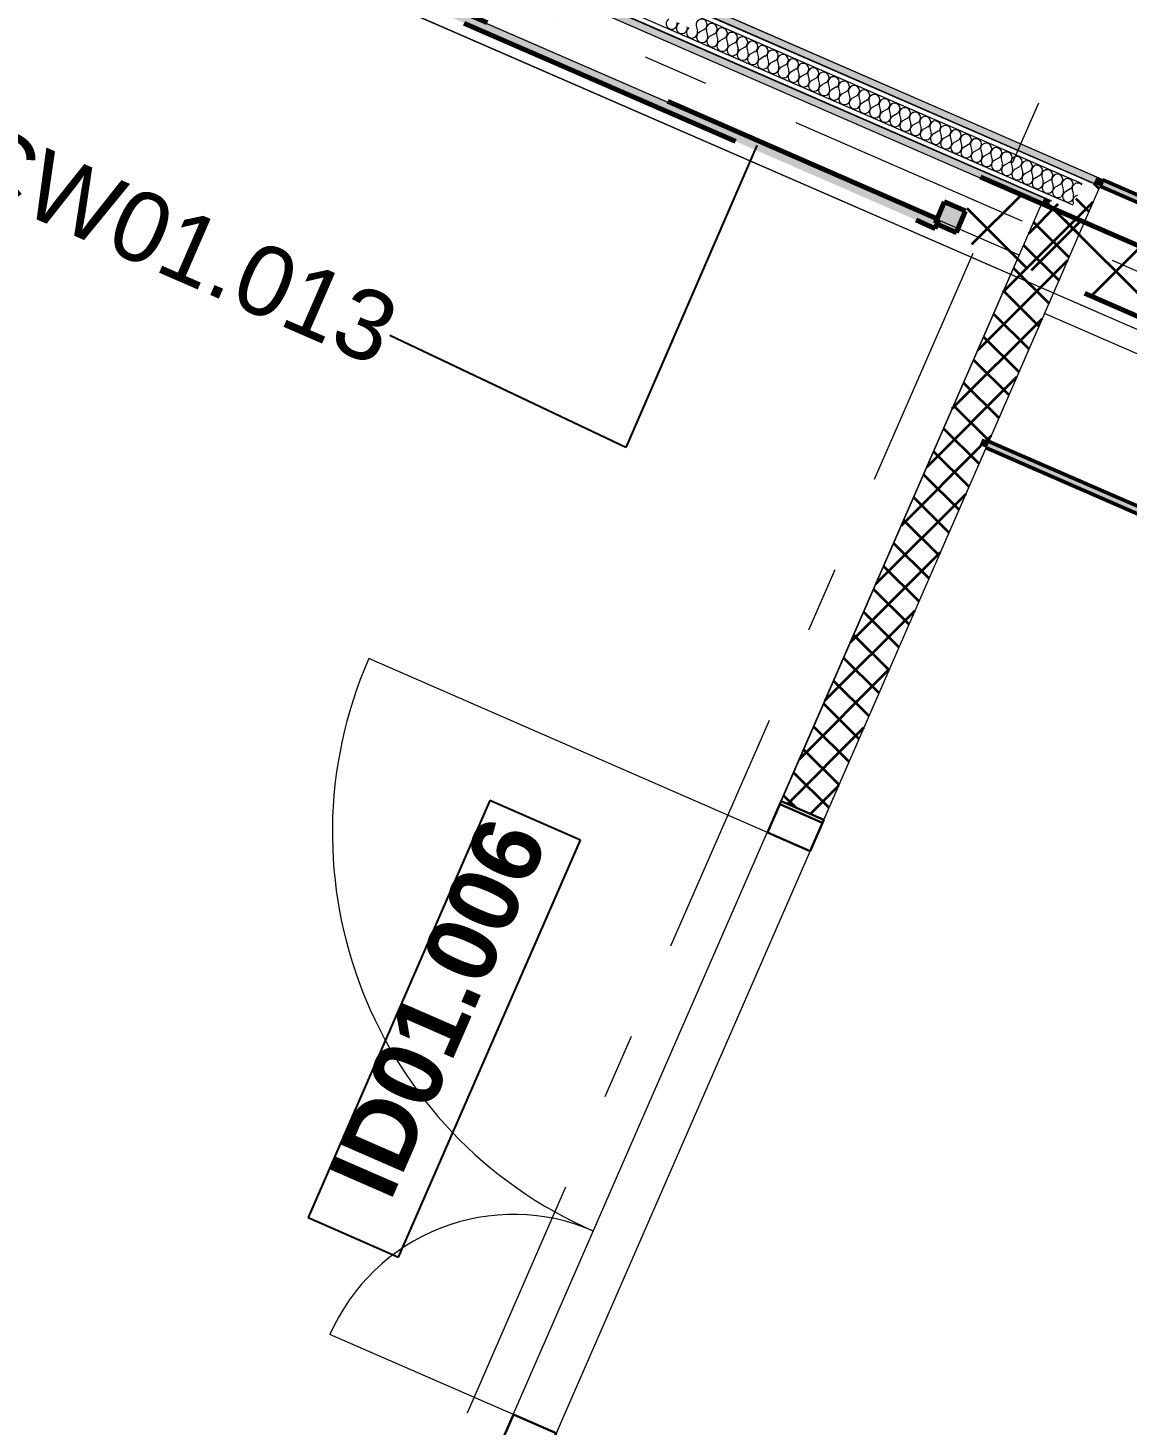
# Model space of a CAD drawing. Header units: millimetres. Extents: x -50172 to 258853, y -59787 to 25069.
# Drawn here: x 170635 to 172995, y -4132 to -1132 of the extents above; entities that cross this region are included whole.
import ezdxf
from ezdxf.enums import TextEntityAlignment as Align

# ---------------------------------------------------------------- set-up
doc = ezdxf.new("R2010")
doc.units = ezdxf.units.MM
doc.header["$MEASUREMENT"] = 0
doc.linetypes.add('Double Dashed', pattern=[1093.611073, 529.166651, -211.666656, 141.111112, -211.666656])
doc.linetypes.add('Long Dashed', pattern=[1058.333302, 634.99999, -423.333311])
for name, color, linetype in [('A-15-MG_Structural_Grid', 7, 'Continuous'), ('A-20-M_Floor_Slab', 7, 'Continuous'), ('A-25-M_Wall_Int', 7, 'Continuous'), ('Demolished_A-25-M_Curtain_Wall', 7, 'Continuous'), ('New_A-05-M_Gross_Int_Circulation', 7, 'Continuous'), ('New_A-15-MG_Structural_Grid_Phase_2', 7, 'Continuous'), ('New_A-20-M_Floor_Slab', 7, 'Continuous'), ('New_A-25-M_Wall_Int', 7, 'Continuous'), ('New_A-35-M_FFE-Zone', 7, 'Continuous'), ('New_ArchiCAD Door Markers', 7, 'Continuous'), ('New_ArchiCAD Doors', 7, 'Continuous')]:
    doc.layers.add(name, color=color, linetype=linetype)
for name, color, linetype, lineweight, true_color in [('A-15-MG_Structural_Grid_Pen_No__163', 7, 'Continuous', 0, 0x750077), ('A-25-M_Curtain_Wall_Pen_No__46', 7, 'Continuous', 35, 0x444444), ('A-25-M_Wall_Int_Pen_No__107', 7, 'Continuous', 15, 0xa6a6a6), ('A-25-M_Wall_Int_Pen_No__27', 7, 'Continuous', 50, 0x2a2a2a), ('New_A-05-M_Gross_Int_Circulation_Pen_No__74', 7, 'Continuous', 20, 0x606060), ('New_A-15-MG_Structural_Grid_Phase_2_Pen_No__222', 7, 'Continuous', 13, 0x65af33), ('New_A-35-M_FFE-Zone_Pen_No__74', 7, 'Continuous', 20, 0x606060), ('New_ArchiCAD Doors_Pen_No__43', 7, 'Continuous', 30, 0x444444), ('New_ArchiCAD Doors_Pen_No__63', 7, 'Continuous', 20, 0x606060)]:
    doc.layers.add(name, color=color, linetype=linetype, lineweight=lineweight, true_color=true_color)
for name, color, linetype, lineweight in [('A-20-M_Floor_Slab_Pen_No__89', 8, 'Continuous', 20), ('A-25-M_Curtain_Wall_Pen_No__85', 8, 'Continuous', 20), ('A-25-M_Wall_Int_Pen_No__1', 7, 'Continuous', 13), ('Demolished_A-25-M_Curtain_Wall_Pen_No__175', 1, 'Continuous', 35), ('Demolished_A-25-M_Curtain_Wall_Pen_No__177', 1, 'Continuous', 70), ('New_A-20-M_Floor_Slab_Pen_No__89', 8, 'Continuous', 20), ('New_A-25-M_Wall_Int_Pen_No__1', 7, 'Continuous', 13), ('New_A-25-M_Wall_Int_Pen_No__155', 5, 'Continuous', 35), ('New_ArchiCAD Door Markers_Pen_No__1', 7, 'Continuous', 13), ('New_ArchiCAD Door Markers_Pen_No__5', 7, 'Continuous', 25), ('New_ArchiCAD Doors_Pen_No__1', 7, 'Continuous', 13), ('New_ArchiCAD Zone Stamps_Pen_No__6', 7, 'Continuous', 35), ('New_ArchiCAD Zone Stamps_Pen_No__9', 7, 'Continuous', 13)]:
    doc.layers.add(name, color=color, linetype=linetype, lineweight=lineweight)
doc.styles.add('GENERATED_STYLE_1', font='')
doc.styles.add('GENERATED_STYLE_2', font='')
doc.styles.add('GENERATED_STYLE_3', font='')
doc.styles.add('GENERATED_STYLE_4', font='')
doc.styles.get('GENERATED_STYLE_1').set_extended_font_data('Arial', bold=True)
doc.styles.get('GENERATED_STYLE_2').set_extended_font_data('Swis721 BT', bold=True)
doc.styles.get('GENERATED_STYLE_3').set_extended_font_data('Arial')
doc.styles.get('GENERATED_STYLE_4').set_extended_font_data('Swis721 BT')
doc.dimstyles.new('GENERATED_STYLE__1', dxfattribs={"dimtxt": 0.18, "dimasz": 273.6, "dimexe": 0.18, "dimexo": 0.0625, "dimgap": 0.09, "dimtad": 0, "dimtih": 1, "dimtoh": 1, "dimdec": 4, "dimzin": 0, "dimdsep": 46, "dimcen": 0.09, "dimadec": 0, "dimazin": 0, "dimtfac": 1, "dimtdec": 4, "dimtmove": 0, "dimatfit": 3, "dimldrblk": 'ARROWHEAD_5', "dimfxl": 1, "dimtolj": 1, "dimtzin": 0, "dimarcsym": 0})
pattern_1 = [(45, (168558.73, 0), (-35.35534, 35.35534), []), (135, (168558.73, 0), (35.35534, 35.35534), [])]

# ---------------------------------------------------------------- blocks, each defined once
blk = doc.blocks.new('Corridor 03-First_INB 1150_17_3', base_point=(171310.9, -8740.1))
at = {"layer": 'New_A-05-M_Gross_Int_Circulation_Pen_No__74', "linetype": 'Continuous'}
for p, q in [((172818.2, -1744.7), (166292.5, -16710.2)), ((173186.4, -1905.3), (172818.2, -1744.7))]:
    blk.add_line(p, q, dxfattribs=at)
at = {"layer": 'New_ArchiCAD Zone Stamps_Pen_No__6'}
for tag, height, style, p in [('zoneNameLine2', 250, 'GENERATED_STYLE_1', (170149.1, -9766.2)), ('ROOM_NAME', 250, 'GENERATED_STYLE_1', (169716.9, -9577.8)), ('DUMMY_650', 200, 'GENERATED_STYLE_3', (171288.7, -9303.5)), ('measuredAreaCode', 200, 'GENERATED_STYLE_3', (170941.3, -10100.2)), ('ROOM_NUMBER', 200, 'GENERATED_STYLE_3', (170581.2, -9943.2)), ('DUMMY_651', 133.3, 'GENERATED_STYLE_3', (171410.5, -9009)), ('DUMMY_649', 200, 'GENERATED_STYLE_3', (171075.3, -9792.8))]:
    blk.add_attdef(tag, text='', height=height, rotation=66.4404, dxfattribs=dict(at, style=style)).set_placement(p, align=Align.TOP_LEFT)
blk = doc.blocks.new('Fabrication Lab B_INB 1104_22_3', base_point=(165972.3, -8487.4))
at = {"layer": 'New_A-35-M_FFE-Zone_Pen_No__74', "linetype": 'Continuous'}
for p, q in [((172763.7, -1619.5), (169570.8, -230.8)), ((170671.3, -6412.9), (172763.7, -1619.5))]:
    blk.add_line(p, q, dxfattribs=at)
at = {"layer": 'New_ArchiCAD Zone Stamps_Pen_No__9'}
for tag, height, style, p in [('ROOM_NAME', 250, 'GENERATED_STYLE_1', (165104.6, -6912.5)), ('zoneNameLine2', 250, 'GENERATED_STYLE_1', (164916.1, -7344.7)), ('ROOM_NUMBER', 200, 'GENERATED_STYLE_3', (164727.7, -7765.4)), ('measuredAreaCode', 200, 'GENERATED_STYLE_3', (164570.7, -8125.5)), ('DUMMY_649', 200, 'GENERATED_STYLE_3', (164878.1, -8259.5)), ('DUMMY_650', 200, 'GENERATED_STYLE_3', (165367.4, -8472.9)), ('DUMMY_651', 133.3, 'GENERATED_STYLE_3', (165646.7, -8579.4))]:
    blk.add_attdef(tag, text='', height=height, rotation=336.4404, dxfattribs=dict(at, style=style)).set_placement(p, align=Align.TOP_LEFT)
blk = doc.blocks.new('Hub Circulation-First_INB 1250_23_3', base_point=(174691.3, 2516.9))
at = {"layer": 'New_A-05-M_Gross_Int_Circulation_Pen_No__74', "linetype": 'Continuous'}
blk.add_line((169412.8, 82), (174856.2, -2291.6), dxfattribs=at)
at = {"layer": 'New_ArchiCAD Zone Stamps_Pen_No__9'}
for tag, height, style, p in [('ROOM_NAME', 250, 'GENERATED_STYLE_1', (174021, 4364.5)), ('zoneNameLine2', 250, 'GENERATED_STYLE_1', (173832.6, 3932.4)), ('ROOM_NUMBER', 200, 'GENERATED_STYLE_3', (173644.1, 3511.7)), ('measuredAreaCode', 200, 'GENERATED_STYLE_3', (173487.1, 3151.6)), ('DUMMY_649', 200, 'GENERATED_STYLE_3', (173794.5, 3017.5)), ('DUMMY_650', 200, 'GENERATED_STYLE_3', (174283.8, 2804.1)), ('DUMMY_651', 133.3, 'GENERATED_STYLE_3', (174563.1, 2697.6))]:
    blk.add_attdef(tag, text='', height=height, rotation=336.4404, dxfattribs=dict(at, style=style)).set_placement(p, align=Align.TOP_LEFT)
blk = doc.blocks.new('Slab_3_3', base_point=(169200.6, -115.4))
at = {"layer": 'A-20-M_Floor_Slab_Pen_No__89', "linetype": 'Continuous', "flags": 128}
blk.add_lwpolyline([(169200.6, -115.4), (176349.7, 6537.3), (176264.6, 6629.2), (179496.7, 9637), (183785.9, 7766.9), (187907.8, 17219.8), (201698.7, 11206.2), (197247, 997.1), (217780.4, -7956.5), (215006.4, -14317.9), (212120.9, -13059.7), (210006.5, -17908.8)], close=True, dxfattribs=at)
blk = doc.blocks.new('Slab_4_3', base_point=(147232.5, -27554.7))
at = {"layer": 'New_A-20-M_Floor_Slab_Pen_No__89', "linetype": 'Continuous', "flags": 128}
blk.add_lwpolyline([(187966.5, -30364.3), (179548.2, -26693.5), (187500.1, -8457.3), (178544.8, -4552.4), (174604.1, -2834.1), (174736.9, -2529.5), (169651.4, -312), (165550.4, -4128.2), (165550.4, -4128.2), (157825.2, -11317.1)], dxfattribs=at)
blk = doc.blocks.new('Curtain Wall_13_3', base_point=(168558.7, 0))
at = {"layer": 'Demolished_A-25-M_Curtain_Wall_Pen_No__175', "linetype": 'Continuous', "lineweight": 0, "true_color": 0x3f0000}
blk.add_hatch(color=18, dxfattribs=at).paths.add_polyline_path([(172591.4, -1543.6), (169639.8, -256.6), (169631.8, -274.9), (172583.4, -1562)])
at = {"layer": 'Demolished_A-25-M_Curtain_Wall_Pen_No__175', "linetype": 'Continuous'}
h = blk.add_hatch(dxfattribs=at)
h.set_pattern_fill('Concrete_Block_0003', color=256, style=0, pattern_type=2)
h.set_pattern_definition([(45, (168558.73, 0), (-91.924, 91.924), []), (135, (168558.73, 0), (91.924, 91.924), [])])
h.paths.add_polyline_path([(172624.6, -1579.9), (173486.3, -1955.7), (173542.2, -1827.3), (172680.6, -1451.6)])
blk.add_hatch(color=256, dxfattribs=at).paths.add_polyline_path([(172628.6, -1570.8), (172648.6, -1524.9), (172602.8, -1505), (172582.8, -1550.8)])
at = {"layer": 'Demolished_A-25-M_Curtain_Wall_Pen_No__177', "linetype": 'Long Dashed'}
for p, q in [((172591.4, -1543.6), (169639.8, -256.6)), ((169631.8, -274.9), (172583.4, -1562)), ((172680.6, -1451.6), (173542.2, -1827.3)), ((172602.8, -1505), (172582.8, -1550.8)), ((172648.6, -1524.9), (172602.8, -1505)), ((172628.6, -1570.8), (172648.6, -1524.9)), ((172582.8, -1550.8), (172628.6, -1570.8)), ((172583.4, -1562), (172591.4, -1543.6)), ((173486.3, -1955.7), (172624.6, -1579.9))]:
    blk.add_line(p, q, dxfattribs=at)
blk = doc.blocks.new('*X464', base_point=(168558.7, 0))
at = {"layer": 'A-25-M_Wall_Int_Pen_No__107', "linetype": 'Continuous'}
for p, q in [((172849.2, -1495.6), (172851.6, -1494.9)), ((172851.6, -1494.9), (172852.9, -1494.1)), ((172856.9, -1492.5), (172856.7, -1494.2)), ((172856.7, -1494.2), (172857.4, -1497.4)), ((172857.4, -1497.4), (172857.9, -1498.5))]:
    blk.add_line(p, q, dxfattribs=at)
blk = doc.blocks.new('*X465', base_point=(168558.7, 0))
at = {"layer": 'A-25-M_Wall_Int_Pen_No__107', "linetype": 'Continuous'}
for p, q in [((172857.9, -1498.5), (172858.8, -1500.3)), ((172878.5, -1483.8), (172880.2, -1490.8)), ((172878.5, -1500.3), (172879.9, -1497.3)), ((172880, -1497.4), (172878.8, -1500.4)), ((172879.9, -1497.3), (172880.5, -1494.1)), ((172882, -1494.7), (172880, -1497.4)), ((172880.5, -1494.1), (172880.2, -1490.8)), ((172884.6, -1492.7), (172882, -1494.7)), ((172888.7, -1490.4), (172884.6, -1492.7)), ((172858.8, -1500.3), (172861.1, -1502.8)), ((172861.1, -1502.8), (172863.9, -1504.5)), ((172863.9, -1504.5), (172867, -1505.4)), ((172867, -1505.4), (172870.3, -1505.3)), ((172870.3, -1505.3), (172873.5, -1504.4)), ((172873.5, -1504.4), (172876.3, -1502.7)), ((172876.3, -1502.7), (172878.5, -1500.3)), ((172878.8, -1500.4), (172878.6, -1503.7)), ((172878.6, -1503.7), (172879.2, -1506.9)), ((172879.2, -1506.9), (172880.4, -1509.4))]:
    blk.add_line(p, q, dxfattribs=at)
blk = doc.blocks.new('Door Stamp 17[7]_3', base_point=(172042.1, -3524.5))
at = {"layer": 'New_ArchiCAD Door Markers_Pen_No__5', "linetype": 'Continuous'}
for p, q in [((171627.2, -2790.9), (171236.7, -3686.6)), ((171821.3, -2875.6), (171627.2, -2790.9)), ((171430.8, -3771.3), (171821.3, -2875.6)), ((171430.8, -3771.3), (171821.3, -2875.6)), ((171236.7, -3686.6), (171430.8, -3771.3))]:
    blk.add_line(p, q, dxfattribs=at)
at = {"layer": 'New_ArchiCAD Door Markers_Pen_No__1', "style": 'GENERATED_STYLE_2'}
blk.add_attdef('AC_WIDO_ID', text='', height=150, rotation=66.4404, dxfattribs=at).set_placement((171454.3, -3672.7), align=Align.BOTTOM_LEFT)
blk = doc.blocks.new('Double Door Asymmetric 19[7]_3', base_point=(168558.7, 0))
at = {"layer": 'New_ArchiCAD Doors_Pen_No__1', "linetype": 'Continuous'}
for p, q in [((172252.2, -2792.4), (172266, -2798.4)), ((172266, -2798.4), (172268.7, -2799.6)), ((172268.7, -2799.6), (172287.1, -2807.6)), ((172287.1, -2807.6), (172310, -2817.6)), ((172310, -2817.6), (172327.4, -2825.2)), ((172327.4, -2825.2), (172330.2, -2826.4)), ((172330.2, -2826.4), (172343.9, -2832.4)), ((171648.7, -4176.6), (171662.4, -4182.5)), ((171662.4, -4182.5), (171665.2, -4183.7)), ((171665.2, -4183.7), (171683.5, -4191.7)), ((171683.5, -4191.7), (171706.4, -4201.7)), ((171706.4, -4201.7), (171723.9, -4209.3)), ((171723.9, -4209.3), (171726.6, -4210.5)), ((171726.6, -4210.5), (171740.4, -4216.5))]:
    blk.add_line(p, q, dxfattribs=at)
at = {"layer": 'New_ArchiCAD Doors_Pen_No__43', "linetype": 'Continuous'}
for p, q in [((172249.4, -2798.8), (172223.1, -2859.3)), ((172249.4, -2798.8), (172252.2, -2792.4)), ((172341.1, -2838.8), (172249.4, -2798.8)), ((172252.2, -2792.4), (172343.9, -2832.4)), ((172314.7, -2899.3), (172341.1, -2838.8)), ((172341.1, -2838.8), (172343.9, -2832.4)), ((172223.1, -2859.3), (172314.7, -2899.3)), ((171677.9, -4109.6), (171651.5, -4170.1)), ((171769.5, -4149.6), (171677.9, -4109.6)), ((171651.5, -4170.1), (171648.7, -4176.6)), ((171651.5, -4170.1), (171743.2, -4210.1)), ((171743.2, -4210.1), (171769.5, -4149.6)), ((171648.7, -4176.6), (171740.4, -4216.5)), ((171743.2, -4210.1), (171740.4, -4216.5))]:
    blk.add_line(p, q, dxfattribs=at)
at = {"layer": 'New_ArchiCAD Doors_Pen_No__63', "linetype": 'Continuous'}
for p, q in [((172223.1, -2859.3), (171366.9, -2486)), ((171677.9, -4109.6), (171283.7, -3937.8))]:
    blk.add_line(p, q, dxfattribs=at)
for centre, radius, start, end in [((172223.1, -2859.3), 934, 156.4404, 246.4404), ((171677.9, -4109.6), 430, 66.4404, 156.4404)]:
    blk.add_arc(centre, radius, start, end, dxfattribs=at)
at = {"layer": 'New_ArchiCAD Door Markers'}
ref = blk.add_blockref('Door Stamp 17[7]_3', (172042.1, -3524.5), dxfattribs=at)
ref.add_attrib('AC_WIDO_ID', 'ID01.006', dxfattribs={"layer": 'New_ArchiCAD Door Markers_Pen_No__1', "color": 7, "height": 150, "rotation": 66.4404, "style": 'GENERATED_STYLE_2'}).set_placement((171454.3, -3672.7), align=Align.BOTTOM_LEFT)
blk = doc.blocks.new('Wall_129_3', base_point=(172902.6, -1551))
at = {"layer": 'A-25-M_Wall_Int_Pen_No__107', "linetype": 'Continuous', "lineweight": 0, "true_color": 0x535353}
for points in [[(172923.3, -1466.2), (172923.5, -1465.6), (172922.6, -1465.9)], [(172830.7, -1503.3), (172830.8, -1503), (172830.5, -1503.2)], [(172833.5, -1504.5), (172833.9, -1503.6), (172831.8, -1502.7), (172830.8, -1503), (172830.7, -1503.3)]]:
    blk.add_hatch(color=251, dxfattribs=at).paths.add_polyline_path(points)
at = {"layer": 'A-25-M_Wall_Int_Pen_No__107', "linetype": 'Continuous'}
for points in [[(172923.9, -1465.4), (172937.4, -1471.3), (172943.4, -1457.5)], [(172830.5, -1503.2), (172811, -1511.1), (172824.7, -1517.1), (172830.7, -1503.3)], [(172692.4, -2033.2), (172698.4, -2019.4), (172684.6, -2013.4), (172678.7, -2027.2)]]:
    blk.add_hatch(color=256, dxfattribs=at).paths.add_polyline_path(points)
at = {"layer": 'New_A-25-M_Wall_Int_Pen_No__155', "linetype": 'Continuous'}
h = blk.add_hatch(dxfattribs=at)
h.set_pattern_fill('Grid_5x5_Diagonal_0003', color=256, style=0, pattern_type=2)
h.set_pattern_definition(pattern_1)
h.paths.add_polyline_path([(172811, -1511.1), (172252.2, -2792.4), (172266, -2798.4), (172268.7, -2799.6), (172287.1, -2807.6), (172310, -2817.6), (172327.4, -2825.2), (172330.2, -2826.4), (172343.9, -2832.4), (172692.4, -2033.2), (172678.7, -2027.2), (172684.6, -2013.4), (172698.4, -2019.4), (172937.4, -1471.3), (172923.9, -1465.4), (172923.5, -1465.6), (172923.3, -1466.2), (172922.6, -1465.9), (172919.6, -1467.2), (172916.5, -1474.2), (172909.7, -1471.2), (172894.4, -1477.4), (172879.1, -1512.4), (172856.2, -1502.4), (172852.2, -1511.6), (172833.9, -1503.6), (172833.5, -1504.5), (172830.7, -1503.3), (172824.7, -1517.1)])
at = {"layer": 'A-25-M_Wall_Int_Pen_No__1', "linetype": 'Continuous'}
for p, q in [((172856.2, -1502.4), (172844.7, -1497.4)), ((172830.7, -1503.3), (172830.5, -1503.2)), ((172833.9, -1503.6), (172831.8, -1502.7)), ((172879.1, -1512.4), (172856.2, -1502.4))]:
    blk.add_line(p, q, dxfattribs=at)
at = {"layer": 'New_A-25-M_Wall_Int_Pen_No__1', "linetype": 'Continuous'}
for p, q in [((172252.2, -2792.4), (172266, -2798.4)), ((172266, -2798.4), (172268.7, -2799.6)), ((172268.7, -2799.6), (172287.1, -2807.6)), ((172287.1, -2807.6), (172310, -2817.6)), ((172310, -2817.6), (172327.4, -2825.2)), ((172327.4, -2825.2), (172330.2, -2826.4)), ((172330.2, -2826.4), (172343.9, -2832.4))]:
    blk.add_line(p, q, dxfattribs=at)
at = {"layer": 'New_A-25-M_Wall_Int_Pen_No__1', "linetype": 'Continuous', "flags": 128}
for points in [[(172943.4, -1457.5), (172937.4, -1471.3)], [(172698.4, -2019.4), (172937.4, -1471.3)], [(172811, -1511.1), (172252.2, -2792.4)], [(172343.9, -2832.4), (172692.4, -2033.2)]]:
    blk.add_lwpolyline(points, dxfattribs=at)
at = {"layer": 'New_A-25-M_Wall_Int', "color": 250, "lineweight": 50, "true_color": 0x2a2a2a}
for name in ['*X464', '*X465']:
    blk.add_blockref(name, (168558.7, 0), dxfattribs=at)
at = {"layer": 'New_ArchiCAD Doors', "color": 251, "linetype": 'Continuous', "lineweight": 20, "true_color": 0x606060}
blk.add_blockref('Double Door Asymmetric 19[7]_3', (168558.7, 0), dxfattribs=at)
blk = doc.blocks.new('*X549', base_point=(168558.7, 0))
at = {"layer": 'A-25-M_Wall_Int_Pen_No__107', "linetype": 'Continuous'}
for p, q in [((172069.9, -1127.1), (172072.7, -1138.7)), ((172087.4, -1134.7), (172077.1, -1140.6)), ((172091.8, -1136.6), (172094.5, -1148.2)), ((172109.2, -1144.2), (172098.9, -1150.1)), ((172113.6, -1146.1), (172116.3, -1157.7)), ((172131.1, -1153.8), (172120.7, -1159.6)), ((172135.4, -1155.7), (172138.2, -1167.2)), ((172152.9, -1163.3), (172142.5, -1169.2)), ((172157.2, -1165.2), (172160, -1176.8)), ((172174.7, -1172.8), (172164.4, -1178.7)), ((172179.1, -1174.7), (172181.8, -1186.3)), ((172196.5, -1182.3), (172186.2, -1188.2)), ((172200.9, -1184.2), (172203.6, -1195.8)), ((172218.4, -1191.8), (172208, -1197.7)), ((172222.7, -1193.7), (172225.5, -1205.3)), ((172240.2, -1201.3), (172229.8, -1207.2)), ((172244.5, -1203.2), (172247.3, -1214.8)), ((172262, -1210.9), (172251.7, -1216.7)), ((172266.4, -1212.8), (172269.1, -1224.3)), ((172283.8, -1220.4), (172273.5, -1226.3)), ((172288.2, -1222.3), (172290.9, -1233.9)), ((172305.7, -1229.9), (172295.3, -1235.8)), ((172310, -1231.8), (172312.8, -1243.4)), ((172327.5, -1239.4), (172317.1, -1245.3)), ((172331.8, -1241.3), (172334.6, -1252.9)), ((172349.3, -1248.9), (172339, -1254.8)), ((172353.7, -1250.8), (172356.4, -1262.4)), ((172371.1, -1258.4), (172360.8, -1264.3)), ((172375.5, -1260.3), (172378.2, -1271.9)), ((172393, -1268), (172382.6, -1273.8)), ((172397.3, -1269.9), (172400.1, -1281.5)), ((172414.8, -1277.5), (172404.4, -1283.4)), ((172419.1, -1279.4), (172421.9, -1291)), ((172436.6, -1287), (172426.3, -1292.9)), ((172441, -1288.9), (172443.7, -1300.5)), ((172458.4, -1296.5), (172448.1, -1302.4)), ((172462.8, -1298.4), (172465.5, -1310)), ((172480.3, -1306), (172469.9, -1311.9)), ((172484.6, -1307.9), (172487.4, -1319.5)), ((172502.1, -1315.5), (172491.7, -1321.4)), ((172506.4, -1317.4), (172509.2, -1329)), ((172523.9, -1325.1), (172513.5, -1330.9)), ((172528.3, -1327), (172531, -1338.6)), ((172545.7, -1334.6), (172535.4, -1340.5)), ((172550.1, -1336.5), (172552.8, -1348.1)), ((172567.6, -1344.1), (172557.2, -1350)), ((172571.9, -1346), (172574.7, -1357.6)), ((172589.4, -1353.6), (172579, -1359.5)), ((172593.7, -1355.5), (172596.5, -1367.1)), ((172611.2, -1363.1), (172600.8, -1369)), ((172615.6, -1365), (172618.3, -1376.6)), ((172633, -1372.6), (172622.7, -1378.5)), ((172637.4, -1374.5), (172640.1, -1386.1)), ((172654.9, -1382.2), (172644.5, -1388)), ((172659.2, -1384.1), (172662, -1395.7)), ((172676.7, -1391.7), (172666.3, -1397.6)), ((172681, -1393.6), (172683.8, -1405.2)), ((172698.5, -1401.2), (172688.1, -1407.1)), ((172702.9, -1403.1), (172705.6, -1414.7)), ((172720.3, -1410.7), (172710, -1416.6)), ((172724.7, -1412.6), (172727.4, -1424.2)), ((172742.2, -1420.2), (172731.8, -1426.1)), ((172746.5, -1422.1), (172749.3, -1433.7)), ((172764, -1429.7), (172753.6, -1435.6)), ((172768.3, -1431.6), (172771.1, -1443.2)), ((172785.8, -1439.3), (172775.4, -1445.1)), ((172790.2, -1441.2), (172792.9, -1452.8)), ((172807.6, -1448.8), (172797.3, -1454.7)), ((172812, -1450.7), (172814.7, -1462.3)), ((172829.5, -1458.3), (172819.1, -1464.2)), ((172833.8, -1460.2), (172836.6, -1471.8)), ((172851.3, -1467.8), (172840.9, -1473.7)), ((172855.6, -1469.7), (172858.4, -1481.3)), ((172873.1, -1477.3), (172862.7, -1483.2)), ((172877.5, -1479.2), (172878.5, -1483.8))]:
    blk.add_line(p, q, dxfattribs=at)
for centre, start, end in [((172017.5, -1122.4), 119.5705, 246.4404), ((172017.5, -1122.4), 246.4404, 13.3103), ((172039.3, -1131.9), 119.5705, 246.4404), ((172039.3, -1131.9), 246.4404, 13.3103), ((172061.1, -1141.4), 119.5705, 246.4404), ((172061.1, -1141.4), 246.4404, 13.3103), ((172081.5, -1124.4), 299.5705, 193.3103), ((172103.4, -1133.9), 299.5705, 193.3103), ((172125.2, -1143.4), 299.5705, 193.3103), ((172082.9, -1151), 119.5705, 246.4404), ((172082.9, -1151), 246.4404, 13.3103), ((172104.8, -1160.5), 119.5705, 246.4404), ((172104.8, -1160.5), 246.4404, 13.3103), ((172126.6, -1170), 119.5705, 246.4404), ((172126.6, -1170), 246.4404, 13.3103), ((172147, -1152.9), 299.5705, 193.3103), ((172148.4, -1179.5), 119.5705, 246.4404), ((172168.8, -1162.4), 299.5705, 193.3103), ((172190.7, -1172), 299.5705, 193.3103), ((172212.5, -1181.5), 299.5705, 193.3103), ((172148.4, -1179.5), 246.4404, 13.3103), ((172170.2, -1189), 119.5705, 246.4404), ((172170.2, -1189), 246.4404, 13.3103), ((172192.1, -1198.5), 119.5705, 246.4404), ((172192.1, -1198.5), 246.4404, 13.3103), ((172213.9, -1208.1), 119.5705, 246.4404), ((172234.3, -1191), 299.5705, 193.3103), ((172256.1, -1200.5), 299.5705, 193.3103), ((172278, -1210), 299.5705, 193.3103), ((172213.9, -1208.1), 246.4404, 13.3103), ((172235.7, -1217.6), 119.5705, 246.4404), ((172235.7, -1217.6), 246.4404, 13.3103), ((172257.5, -1227.1), 119.5705, 246.4404), ((172257.5, -1227.1), 246.4404, 13.3103), ((172279.4, -1236.6), 119.5705, 246.4404), ((172299.8, -1219.5), 299.5705, 193.3103), ((172321.6, -1229.1), 299.5705, 193.3103), ((172343.4, -1238.6), 299.5705, 193.3103), ((172279.4, -1236.6), 246.4404, 13.3103), ((172301.2, -1246.1), 119.5705, 246.4404), ((172301.2, -1246.1), 246.4404, 13.3103), ((172323, -1255.6), 119.5705, 246.4404), ((172323, -1255.6), 246.4404, 13.3103), ((172344.8, -1265.2), 119.5705, 246.4404), ((172365.3, -1248.1), 299.5705, 193.3103), ((172387.1, -1257.6), 299.5705, 193.3103), ((172408.9, -1267.1), 299.5705, 193.3103), ((172344.8, -1265.2), 246.4404, 13.3103), ((172366.7, -1274.7), 119.5705, 246.4404), ((172366.7, -1274.7), 246.4404, 13.3103), ((172388.5, -1284.2), 119.5705, 246.4404), ((172388.5, -1284.2), 246.4404, 13.3103), ((172410.3, -1293.7), 119.5705, 246.4404), ((172430.7, -1276.6), 299.5705, 193.3103), ((172452.6, -1286.2), 299.5705, 193.3103), ((172474.4, -1295.7), 299.5705, 193.3103), ((172410.3, -1293.7), 246.4404, 13.3103), ((172432.1, -1303.2), 119.5705, 246.4404), ((172432.1, -1303.2), 246.4404, 13.3103), ((172454, -1312.7), 119.5705, 246.4404), ((172454, -1312.7), 246.4404, 13.3103), ((172475.8, -1322.3), 119.5705, 246.4404), ((172475.8, -1322.3), 246.4404, 13.3103), ((172496.2, -1305.2), 299.5705, 193.3103), ((172518, -1314.7), 299.5705, 193.3103), ((172539.9, -1324.2), 299.5705, 193.3103), ((172497.6, -1331.8), 119.5705, 246.4404), ((172497.6, -1331.8), 246.4404, 13.3103), ((172519.4, -1341.3), 119.5705, 246.4404), ((172519.4, -1341.3), 246.4404, 13.3103), ((172541.2, -1350.8), 119.5705, 246.4404), ((172541.2, -1350.8), 246.4404, 13.3103), ((172561.7, -1333.7), 299.5705, 193.3103), ((172563.1, -1360.3), 119.5705, 246.4404), ((172583.5, -1343.3), 299.5705, 193.3103), ((172605.3, -1352.8), 299.5705, 193.3103), ((172563.1, -1360.3), 246.4404, 13.3103), ((172584.9, -1369.8), 119.5705, 246.4404), ((172584.9, -1369.8), 246.4404, 13.3103), ((172606.7, -1379.4), 119.5705, 246.4404), ((172606.7, -1379.4), 246.4404, 13.3103), ((172627.2, -1362.3), 299.5705, 193.3103), ((172628.5, -1388.9), 119.5705, 246.4404), ((172649, -1371.8), 299.5705, 193.3103), ((172670.8, -1381.3), 299.5705, 193.3103), ((172692.6, -1390.8), 299.5705, 193.3103), ((172628.5, -1388.9), 246.4404, 13.3103), ((172650.4, -1398.4), 119.5705, 246.4404), ((172650.4, -1398.4), 246.4404, 13.3103), ((172672.2, -1407.9), 119.5705, 246.4404), ((172672.2, -1407.9), 246.4404, 13.3103), ((172694, -1417.4), 119.5705, 246.4404), ((172714.5, -1400.4), 299.5705, 193.3103), ((172736.3, -1409.9), 299.5705, 193.3103), ((172758.1, -1419.4), 299.5705, 193.3103), ((172694, -1417.4), 246.4404, 13.3103), ((172715.8, -1426.9), 119.5705, 246.4404), ((172715.8, -1426.9), 246.4404, 13.3103), ((172737.7, -1436.5), 119.5705, 246.4404), ((172737.7, -1436.5), 246.4404, 13.3103), ((172759.5, -1446), 119.5705, 246.4404), ((172779.9, -1428.9), 299.5705, 193.3103), ((172801.8, -1438.4), 299.5705, 193.3103), ((172823.6, -1447.9), 299.5705, 193.3103), ((172759.5, -1446), 246.4404, 13.3103), ((172781.3, -1455.5), 119.5705, 246.4404), ((172781.3, -1455.5), 246.4404, 13.3103), ((172803.1, -1465), 119.5705, 246.4404), ((172803.1, -1465), 246.4404, 13.3103), ((172825, -1474.5), 119.5705, 246.4404), ((172845.4, -1457.5), 299.5705, 193.3103), ((172867.2, -1467), 299.5705, 193.3103), ((172889.1, -1476.5), 40.2472, 193.3103), ((172825, -1474.5), 246.4404, 13.3103), ((172846.8, -1484), 119.5705, 246.4404), ((172846.8, -1484), 246.4404, 279.8498), ((172846.8, -1484), 304.1656, 13.3103), ((172868.6, -1493.6), 119.5705, 175.2271)]:
    blk.add_arc(centre, 11.9, start, end, dxfattribs=at)
blk = doc.blocks.new('Wall_174_3', base_point=(172902.6, -1551))
at = {"layer": 'A-25-M_Wall_Int_Pen_No__107', "linetype": 'Continuous'}
for points in [[(172929.7, -1451.5), (169577.8, 10), (169571.8, -3.7), (172923.7, -1465.3)], [(172817, -1497.3), (169543.1, -69.7), (169537.1, -83.5), (172811, -1511.1)], [(172923.7, -1465.3), (172923.9, -1465.4), (172943.4, -1457.5), (172929.7, -1451.5)], [(172817, -1497.3), (172811, -1511.1), (172830.5, -1503.2)]]:
    blk.add_hatch(color=256, dxfattribs=at).paths.add_polyline_path(points)
at = {"layer": 'A-25-M_Wall_Int_Pen_No__107', "linetype": 'Continuous', "lineweight": 0, "true_color": 0x535353}
for points in [[(172920.9, -1464.1), (169571.8, -3.7), (169571.4, -4.6), (172920.5, -1465)], [(172831.1, -1502.4), (169543.5, -68.8), (169543.1, -69.7), (172830.5, -1503.2), (172830.8, -1503)], [(172920.5, -1465), (172922.6, -1465.9), (172923.5, -1465.6), (172923.7, -1465.3), (172920.9, -1464.1)], [(172830.8, -1503), (172831.8, -1502.7), (172831.1, -1502.4)]]:
    blk.add_hatch(color=251, dxfattribs=at).paths.add_polyline_path(points)
at = {"layer": 'New_A-25-M_Wall_Int_Pen_No__155', "linetype": 'Continuous'}
h = blk.add_hatch(dxfattribs=at)
h.set_pattern_fill('Grid_5x5_Diagonal_0003', color=256, style=0, pattern_type=2)
h.set_pattern_definition(pattern_1)
h.paths.add_polyline_path([(172894.4, -1477.4), (172909.7, -1471.2), (172899.1, -1466.6)])
h = blk.add_hatch(dxfattribs=at)
h.set_pattern_fill('Grid_5x5_Diagonal_0003', color=256, style=0, pattern_type=2)
h.set_pattern_definition(pattern_1)
h.paths.add_polyline_path([(172919.6, -1467.2), (172922.6, -1465.9), (172920.5, -1465)])
h = blk.add_hatch(dxfattribs=at)
h.set_pattern_fill('Grid_5x5_Diagonal_0003', color=256, style=0, pattern_type=2)
h.set_pattern_definition(pattern_1)
h.paths.add_polyline_path([(172923.5, -1465.6), (172923.9, -1465.4), (172923.7, -1465.3)])
at = {"layer": 'A-25-M_Wall_Int_Pen_No__1', "linetype": 'Continuous'}
for p, q in [((172899.1, -1466.6), (169567.4, -13.8)), ((172903.1, -1457.4), (169571.4, -4.6)), ((172920.9, -1464.1), (169571.8, -3.7)), ((172837.9, -1494.4), (169547.4, -59.6)), ((172817, -1497.3), (169543.1, -69.7)), ((172831.1, -1502.4), (169543.5, -68.8)), ((172920.5, -1465), (172903.1, -1457.4)), ((172923.7, -1465.3), (172920.9, -1464.1)), ((172830.5, -1503.2), (172817, -1497.3)), ((172844.7, -1497.4), (172837.9, -1494.4)), ((172831.8, -1502.7), (172831.1, -1502.4))]:
    blk.add_line(p, q, dxfattribs=at)
at = {"layer": 'A-25-M_Wall_Int_Pen_No__1', "linetype": 'Continuous', "flags": 128}
for points in [[(172943.4, -1457.5), (169577.8, 10)], [(169682.2, -146.8), (172811, -1511.1)]]:
    blk.add_lwpolyline(points, dxfattribs=at)
at = {"layer": 'A-25-M_Wall_Int', "color": 250, "lineweight": 50, "true_color": 0x2a2a2a}
blk.add_blockref('*X549', (168558.7, 0), dxfattribs=at)
blk = doc.blocks.new('Wall_180_3', base_point=(172943.4, -1457.5))
at = {"layer": 'A-25-M_Wall_Int_Pen_No__107', "linetype": 'Continuous'}
blk.add_hatch(color=256, dxfattribs=at).paths.add_polyline_path([(172937.4, -1471.3), (173305.6, -1631.8), (173311.6, -1618.1), (172943.4, -1457.5)])
at = {"layer": 'A-25-M_Wall_Int_Pen_No__27', "linetype": 'Continuous', "flags": 128}
for points in [[(172943.4, -1457.5), (172937.4, -1471.3)], [(173311.6, -1618.1), (172943.4, -1457.5)], [(172937.4, -1471.3), (173305.6, -1631.8)], [(173305.6, -1631.8), (173311.6, -1618.1)]]:
    blk.add_lwpolyline(points, dxfattribs=at)
blk = doc.blocks.new('Wall_182_3', base_point=(173060.6, -2193.7))
at = {"layer": 'A-25-M_Wall_Int_Pen_No__107', "linetype": 'Continuous'}
blk.add_hatch(color=256, dxfattribs=at).paths.add_polyline_path([(173052.9, -2174), (172698.4, -2019.4), (172692.4, -2033.2), (173046.9, -2187.7)])
at = {"layer": 'A-25-M_Wall_Int_Pen_No__27', "linetype": 'Continuous', "flags": 128}
for points in [[(172692.4, -2033.2), (173046.9, -2187.7)], [(173052.9, -2174), (172698.4, -2019.4)]]:
    blk.add_lwpolyline(points, dxfattribs=at)
blk = doc.blocks.new('Standard grid marker_3')
at = {"layer": 'A-15-MG_Structural_Grid_Pen_No__163', "linetype": 'Double Dashed'}
blk.add_line((1000, 0), (74254.8, 0), dxfattribs=at)
at = {"layer": 'A-15-MG_Structural_Grid_Pen_No__163', "style": 'GENERATED_STYLE_4'}
for tag, p in [('AC_MarkerText_1_0', (-500, 43.4)), ('AC_MarkerText_1_1', (75754.8, 43.4))]:
    blk.add_attdef(tag, text='', height=350, rotation=360, dxfattribs=at).set_placement(p, align=Align.MIDDLE_CENTER)
blk = doc.blocks.new('ARROWHEAD_5')
at = {"color": 0, "linetype": 'Continuous', "lineweight": 0}
blk.add_line((0, 0), (-1, 0), dxfattribs=at)
blk.add_solid([(-1, 0.2679), (0, 0), (-1, -0.2679), (-1, 0.2679)], dxfattribs=at)
blk = doc.blocks.new('Standard grid marker[26]_3', base_point=(159015.1, -32918))
at = {"layer": 'New_A-15-MG_Structural_Grid_Phase_2_Pen_No__222', "linetype": 'Double Dashed'}
blk.add_line((159776.5, -31171.8), (173956.7, 1348), dxfattribs=at)
at = {"layer": 'New_A-15-MG_Structural_Grid_Phase_2_Pen_No__222', "style": 'GENERATED_STYLE_4'}
for tag, p in [('AC_MarkerText_1_1', (174088.4, 3955.5)), ('AC_MarkerText_1_0', (157985.6, -32973.4))]:
    blk.add_attdef(tag, text='', height=350, rotation=336.4404, dxfattribs=at).set_placement(p, align=Align.MIDDLE_CENTER)

msp = doc.modelspace()

# ---------------------------------------------------------------- block references
at = {"layer": 'A-15-MG_Structural_Grid', "color": 8, "linetype": 'Continuous', "lineweight": 15, "zscale": 1000, "rotation": 336.440411583993}
msp.add_blockref('Standard grid marker_3', (167357.6, 813.7), dxfattribs=at)
at = {"layer": 'A-20-M_Floor_Slab', "color": 8, "linetype": 'Continuous', "lineweight": 20}
msp.add_blockref('Slab_3_3', (169200.6, -115.4), dxfattribs=at)
at = {"layer": 'A-25-M_Wall_Int', "color": 250, "lineweight": 50, "true_color": 0x2a2a2a}
for name, p in [('Wall_174_3', (172902.6, -1551)), ('Wall_180_3', (172943.4, -1457.5)), ('Wall_182_3', (173060.6, -2193.7))]:
    msp.add_blockref(name, p, dxfattribs=at)
at = {"layer": 'Demolished_A-25-M_Curtain_Wall', "linetype": 'Continuous', "lineweight": 0}
msp.add_blockref('Curtain Wall_13_3', (168558.7, 0), dxfattribs=at)
at = {"layer": 'New_A-05-M_Gross_Int_Circulation', "linetype": 'Continuous'}
for name, p in [('Hub Circulation-First_INB 1250_23_3', (174691.3, 2516.9)), ('Corridor 03-First_INB 1150_17_3', (171310.9, -8740.1))]:
    msp.add_blockref(name, p, dxfattribs=at)
at = {"layer": 'New_A-15-MG_Structural_Grid_Phase_2', "color": 8, "linetype": 'Continuous', "lineweight": 15}
msp.add_blockref('Standard grid marker[26]_3', (159015.1, -32918), dxfattribs=at)
at = {"layer": 'New_A-20-M_Floor_Slab', "color": 8, "linetype": 'Continuous', "lineweight": 20}
msp.add_blockref('Slab_4_3', (147232.5, -27554.7), dxfattribs=at)
at = {"layer": 'New_A-25-M_Wall_Int', "color": 250, "lineweight": 50, "true_color": 0x2a2a2a}
msp.add_blockref('Wall_129_3', (172902.6, -1551), dxfattribs=at)
at = {"layer": 'New_A-35-M_FFE-Zone', "linetype": 'Continuous'}
msp.add_blockref('Fabrication Lab B_INB 1104_22_3', (165972.3, -8487.4), dxfattribs=at)

# ---------------------------------------------------------------- texts
at = {"layer": 'A-25-M_Curtain_Wall_Pen_No__46', "linetype": 'Continuous', "insert": (171412.6, -1792.2), "char_height": 150, "attachment_point": 6, "rotation": 336.4942, "style": 'GENERATED_STYLE_4'}
msp.add_mtext('\\A1;{\\fSwis721 BT|b0|i0|c0|p34;P2-CW01.013}', dxfattribs=at)

# ---------------------------------------------------------------- leaders
at = {"layer": 'A-25-M_Curtain_Wall_Pen_No__85', "linetype": 'Continuous', "annotation_type": 0, "has_hookline": 1, "hookline_direction": 1, "text_width": 1535.7, "horizontal_direction": (0.917019, -0.398843, 0)}
msp.add_leader([(172200.1, -1383.9), (171918.7, -2032.6), (171412.6, -1792.2)], dimstyle='GENERATED_STYLE__1', dxfattribs=at)

doc.saveas('drawing.dxf')
